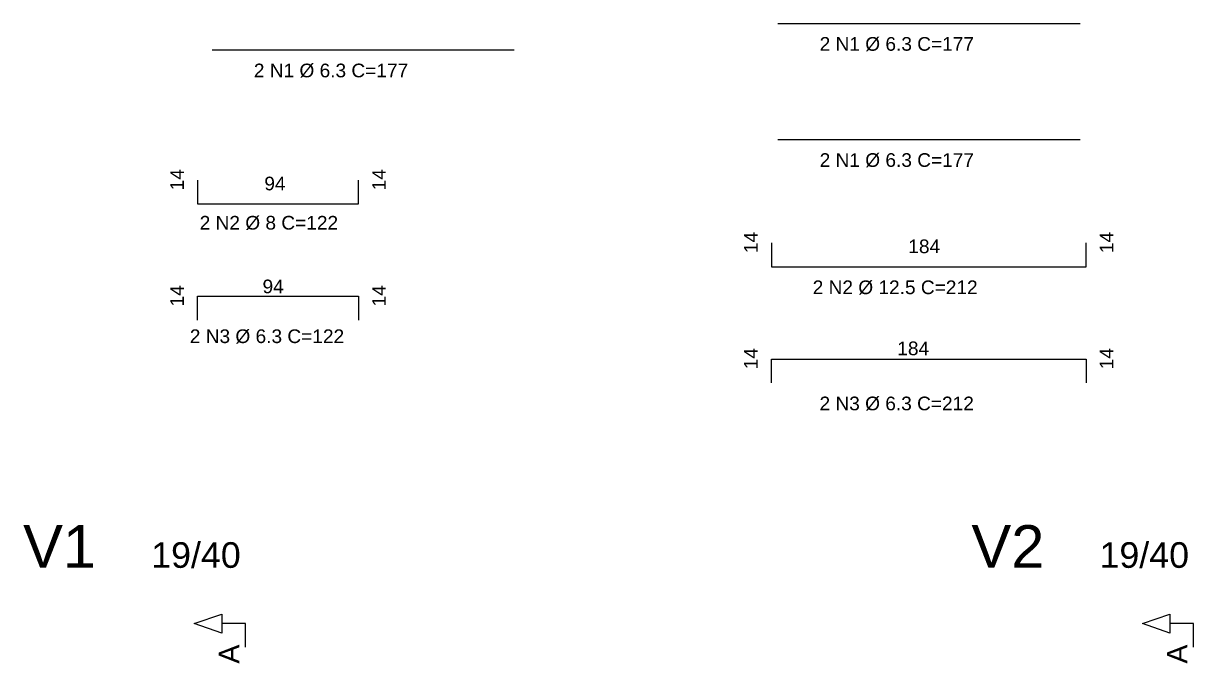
# Model space of a CAD drawing. Extents: x 3 to 128, y 2 to 83.
# Drawn here: x 68.13 to 81.84, y 20.93 to 28.43 of the extents above; entities that cross this region are included whole.
import ezdxf

# ---------------------------------------------------------------- set-up
doc = ezdxf.new("R2010")
doc.units = 0
doc.header["$MEASUREMENT"] = 0
for name, color, linetype in [('3', 7, 'CONTINUOUS'), ('4', 5, 'CONTINUOUS'), ('6', 178, 'CONTINUOUS')]:
    doc.layers.add(name, color=color, linetype=linetype)
doc.styles.add('TQS_ARIAL', font='arial.ttf')

msp = doc.modelspace()

# ---------------------------------------------------------------- linework, layer by layer
at = {"layer": '3', "color": 7, "linetype": 'Continuous'}
for points in [[(70.73456, 21.12241), (70.73456, 21.399333), (70.457637, 21.399333), (70.457637, 21.288564), (70.13456, 21.399333), (70.457637, 21.510102), (70.457637, 21.399333)], [(81.84016, 21.12241), (81.84016, 21.399333), (81.563237, 21.399333), (81.563237, 21.288564), (81.24016, 21.399333), (81.563237, 21.510102), (81.563237, 21.399333)]]:
    msp.add_lwpolyline(points, dxfattribs=at)
at = {"layer": '4', "color": 5, "linetype": 'Continuous'}
for points in [[(76.97061, 28.42771), (80.509707, 28.42771)], [(70.34362, 28.11651), (73.881895, 28.11651)], [(76.97061, 27.06771), (80.509707, 27.06771)], [(70.17278, 26.592999), (70.17278, 26.312999), (72.05878, 26.312999), (72.05878, 26.592999)], [(76.895651, 25.857348), (76.895651, 25.577348), (80.581651, 25.577348), (80.581651, 25.857348)], [(70.17278, 24.952999), (70.17278, 25.232999), (72.05878, 25.232999), (72.05878, 24.952999)], [(76.895651, 24.217348), (76.895651, 24.497348), (80.581651, 24.497348), (80.581651, 24.217348)]]:
    msp.add_lwpolyline(points, dxfattribs=at)

# ---------------------------------------------------------------- texts
at = {"layer": '3', "color": 7, "linetype": 'Continuous', "style": 'TQS_ARIAL'}
for s, height, p in [('2 N1 %%c 6.3 C=177', 0.16, (77.460158, 28.10771)), ('2 N1 %%c 6.3 C=177', 0.16, (70.832757, 27.79651)), ('2 N1 %%c 6.3 C=177', 0.16, (77.460158, 26.74771)), ('94', 0.16, (70.95578, 26.472999)), ('2 N2 %%c 8 C=122', 0.16, (70.198373, 26.013584)), ('184', 0.16, (78.498651, 25.737348)), ('94', 0.16, (70.934689, 25.267662)), ('2 N2 %%c 12.5 C=212', 0.16, (77.378651, 25.257348)), ('2 N3 %%c 6.3 C=122', 0.16, (70.082809, 24.684463)), ('184', 0.16, (78.369589, 24.542547)), ('2 N3 %%c 6.3 C=212', 0.16, (77.458651, 23.897348)), ('19/40', 0.3, (69.63056, 22.05241)), ('19/40', 0.3, (80.73816, 22.05241))]:
    msp.add_text(s, height=height, dxfattribs=at).set_placement(p)
for s, height, p in [('14', 0.16, (70.01278, 26.472999)), ('14', 0.16, (72.37878, 26.472999)), ('14', 0.16, (76.735651, 25.737348)), ('14', 0.16, (80.901651, 25.737348)), ('14', 0.16, (70.01278, 25.112999)), ('14', 0.16, (72.37878, 25.112999)), ('14', 0.16, (76.735651, 24.377348)), ('14', 0.16, (80.901651, 24.377348)), ('A', 0.24, (70.66256, 20.93041)), ('A', 0.24, (81.76816, 20.93041))]:
    msp.add_text(s, height=height, rotation=90, dxfattribs=at).set_placement(p)
at = {"layer": '6', "color": 178, "linetype": 'Continuous', "style": 'TQS_ARIAL'}
for s, p in [('V1', (68.13056, 22.05241)), ('V2', (79.23816, 22.05241))]:
    msp.add_text(s, height=0.5, dxfattribs=at).set_placement(p)

doc.saveas('drawing.dxf')
